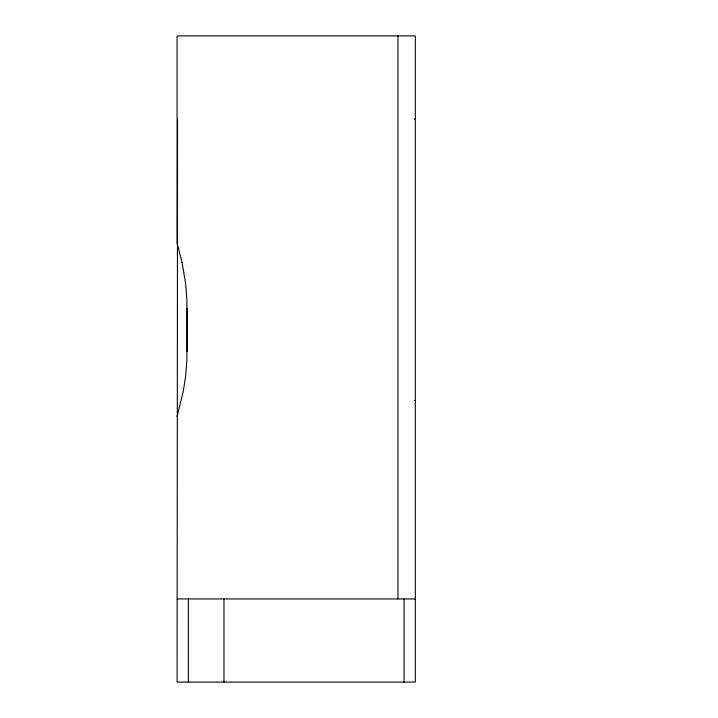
<?xml version="1.0" encoding="UTF-8"?>
<svg xmlns="http://www.w3.org/2000/svg" width="718" height="718" viewBox="0 0 718 718"><rect width="100%" height="100%" fill="white"/><g stroke="black" fill="none" stroke-linecap="round" stroke-linejoin="round"><path stroke-width="1.08" d="M177.095 416.521L183.323 391.104L185.585 376.411L186.895 360.032L186.895 299.765L185.585 283.377L182.022 262.303M177.543 119.053L177.095 682.1L415.3 682.1L415.3 35.9L177.095 35.9L177.095 243.276L182.022 262.303M414.6 119.053L415.3 119.053M414.6 400.581L415.3 400.581M177.095 598.947L415.3 598.947M404.046 598.947L404.046 682.1M397.978 35.9L397.978 598.947M223.98 598.947L223.98 682.1M188.358 598.947L188.358 682.1M187.075 308.246L187.075 351.551"/></g></svg>
